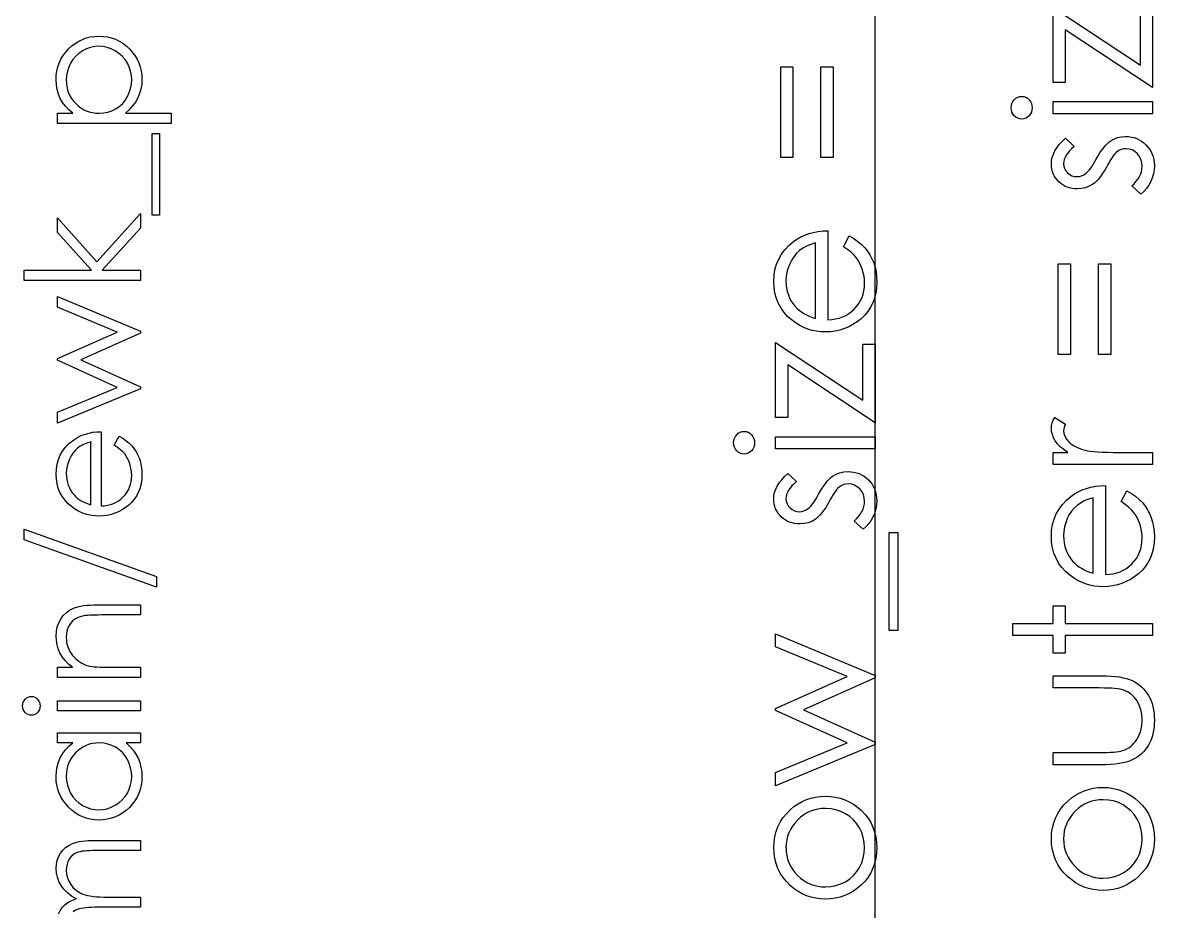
# Model space of a CAD drawing. Header units: millimetres. Extents: x -495 to 17, y 155 to 441.
# Drawn here: x -405.94 to -381.01, y 173.71 to 193.3 of the extents above; entities that cross this region are included whole.
import ezdxf

# ---------------------------------------------------------------- set-up
doc = ezdxf.new("R2010")
doc.units = ezdxf.units.MM

msp = doc.modelspace()

# ---------------------------------------------------------------- linework, layer by layer
at = {"color": 7, "linetype": 'Continuous'}
msp.add_line((-387.161, 164.056), (-387.161, 293.248), dxfattribs=at)
at = {"color": 7, "linetype": 'Continuous', "flags": 128}
for points in [[(-383.238, 191.979), (-383.238, 193.633), (-383.238, 193.633), (-381.315, 192.357), (-381.315, 192.357), (-381.315, 193.594), (-381.315, 193.594), (-381.046, 193.594), (-381.046, 193.594), (-381.046, 191.863), (-381.046, 191.863), (-382.969, 193.139), (-382.969, 193.139), (-382.969, 191.979), (-382.969, 191.979), (-383.238, 191.979)], [(-405.171, 191.075), (-405.171, 191.299), (-405.171, 191.299), (-404.833, 191.299), (-404.833, 191.299), (-404.922, 191.373), (-404.999, 191.452), (-405.063, 191.536), (-405.114, 191.625), (-405.153, 191.72), (-405.181, 191.821), (-405.197, 191.926), (-405.203, 192.037), (-405.203, 192.037), (-405.198, 192.135), (-405.186, 192.229), (-405.164, 192.319), (-405.134, 192.406), (-405.095, 192.489), (-405.048, 192.568), (-404.991, 192.644), (-404.927, 192.716), (-404.856, 192.782), (-404.782, 192.839), (-404.704, 192.888), (-404.623, 192.927), (-404.538, 192.958), (-404.45, 192.98), (-404.357, 192.993), (-404.262, 192.998), (-404.262, 192.998), (-404.165, 192.993), (-404.071, 192.98), (-403.982, 192.959), (-403.896, 192.928), (-403.813, 192.889), (-403.734, 192.841), (-403.66, 192.784), (-403.589, 192.719), (-403.524, 192.647), (-403.467, 192.572), (-403.42, 192.493), (-403.381, 192.411), (-403.351, 192.324), (-403.329, 192.235), (-403.316, 192.141), (-403.312, 192.044), (-403.312, 192.044), (-403.317, 191.936), (-403.334, 191.831), (-403.363, 191.731), (-403.403, 191.636), (-403.454, 191.545), (-403.517, 191.459), (-403.59, 191.377), (-403.675, 191.299), (-403.675, 191.299), (-402.671, 191.299), (-402.671, 191.299), (-402.671, 191.075), (-402.671, 191.075), (-405.171, 191.075)], [(-404.978, 192.035), (-404.975, 191.959), (-404.965, 191.886), (-404.949, 191.816), (-404.926, 191.749), (-404.897, 191.685), (-404.862, 191.624), (-404.819, 191.566), (-404.771, 191.512), (-404.717, 191.462), (-404.66, 191.419), (-404.6, 191.382), (-404.537, 191.352), (-404.471, 191.329), (-404.401, 191.313), (-404.329, 191.303), (-404.253, 191.299), (-404.253, 191.299), (-404.154, 191.305), (-404.06, 191.323), (-403.972, 191.352), (-403.888, 191.394), (-403.811, 191.447), (-403.743, 191.51), (-403.683, 191.583), (-403.631, 191.666), (-403.59, 191.756), (-403.56, 191.848), (-403.542, 191.942), (-403.536, 192.039), (-403.536, 192.039), (-403.542, 192.134), (-403.56, 192.226), (-403.59, 192.316), (-403.632, 192.402), (-403.684, 192.483), (-403.746, 192.555), (-403.819, 192.618), (-403.9, 192.672), (-403.987, 192.717), (-404.075, 192.749), (-404.167, 192.767), (-404.26, 192.774), (-404.26, 192.774), (-404.353, 192.768), (-404.445, 192.749), (-404.534, 192.718), (-404.62, 192.673), (-404.7, 192.619), (-404.771, 192.556), (-404.832, 192.485), (-404.884, 192.405), (-404.925, 192.318), (-404.955, 192.228), (-404.972, 192.134), (-404.978, 192.035)], [(-389.238, 192.325), (-388.969, 192.325), (-388.969, 192.325), (-388.969, 190.325), (-388.969, 190.325), (-389.238, 190.325), (-389.238, 190.325), (-389.238, 192.325)], [(-388.353, 192.325), (-388.084, 192.325), (-388.084, 192.325), (-388.084, 190.325), (-388.084, 190.325), (-388.353, 190.325), (-388.353, 190.325), (-388.353, 192.325)], [(-384.161, 191.42), (-384.157, 191.47), (-384.144, 191.516), (-384.123, 191.559), (-384.093, 191.597), (-384.058, 191.63), (-384.018, 191.652), (-383.975, 191.666), (-383.929, 191.671), (-383.929, 191.671), (-383.884, 191.666), (-383.842, 191.652), (-383.803, 191.63), (-383.767, 191.597), (-383.738, 191.559), (-383.716, 191.516), (-383.704, 191.47), (-383.7, 191.42), (-383.7, 191.42), (-383.704, 191.371), (-383.716, 191.326), (-383.738, 191.283), (-383.767, 191.244), (-383.803, 191.213), (-383.842, 191.19), (-383.884, 191.176), (-383.929, 191.171), (-383.929, 191.171), (-383.975, 191.176), (-384.018, 191.19), (-384.058, 191.213), (-384.093, 191.244), (-384.123, 191.283), (-384.144, 191.326), (-384.157, 191.371), (-384.161, 191.42)], [(-383.238, 191.286), (-383.238, 191.556), (-383.238, 191.556), (-381.046, 191.556), (-381.046, 191.556), (-381.046, 191.286), (-381.046, 191.286), (-383.238, 191.286)], [(-403.087, 189.056), (-403.087, 190.851), (-403.087, 190.851), (-402.927, 190.851), (-402.927, 190.851), (-402.927, 189.056), (-402.927, 189.056), (-403.087, 189.056)], [(-382.964, 190.748), (-382.776, 190.565), (-382.776, 190.565), (-382.831, 190.517), (-382.877, 190.469), (-382.917, 190.421), (-382.95, 190.374), (-382.975, 190.327), (-382.993, 190.28), (-383.004, 190.233), (-383.007, 190.187), (-383.007, 190.187), (-383.002, 190.13), (-382.985, 190.078), (-382.957, 190.029), (-382.919, 189.985), (-382.873, 189.949), (-382.823, 189.923), (-382.769, 189.907), (-382.712, 189.902), (-382.712, 189.902), (-382.66, 189.907), (-382.611, 189.92), (-382.561, 189.944), (-382.513, 189.976), (-382.513, 189.976), (-382.489, 189.997), (-382.463, 190.024), (-382.436, 190.055), (-382.409, 190.092), (-382.38, 190.134), (-382.35, 190.181), (-382.319, 190.232), (-382.287, 190.289), (-382.287, 190.289), (-382.248, 190.359), (-382.209, 190.423), (-382.169, 190.481), (-382.13, 190.533), (-382.093, 190.58), (-382.055, 190.621), (-382.017, 190.655), (-381.98, 190.684), (-381.98, 190.684), (-381.902, 190.729), (-381.819, 190.761), (-381.733, 190.78), (-381.641, 190.786), (-381.641, 190.786), (-381.576, 190.783), (-381.513, 190.775), (-381.453, 190.761), (-381.396, 190.741), (-381.341, 190.714), (-381.288, 190.683), (-381.239, 190.646), (-381.192, 190.603), (-381.148, 190.555), (-381.111, 190.505), (-381.079, 190.452), (-381.053, 190.396), (-381.033, 190.338), (-381.019, 190.276), (-381.01, 190.211), (-381.007, 190.144), (-381.007, 190.144), (-381.012, 190.053), (-381.027, 189.965), (-381.052, 189.878), (-381.087, 189.794), (-381.13, 189.714), (-381.18, 189.641), (-381.239, 189.576), (-381.304, 189.517), (-381.304, 189.517), (-381.507, 189.696), (-381.507, 189.696), (-381.453, 189.747), (-381.406, 189.8), (-381.367, 189.853), (-381.334, 189.907), (-381.309, 189.961), (-381.291, 190.017), (-381.28, 190.073), (-381.276, 190.13), (-381.276, 190.13), (-381.283, 190.208), (-381.303, 190.279), (-381.335, 190.345), (-381.382, 190.404), (-381.436, 190.454), (-381.496, 190.489), (-381.56, 190.51), (-381.629, 190.517), (-381.629, 190.517), (-381.686, 190.512), (-381.74, 190.499), (-381.791, 190.476), (-381.838, 190.443), (-381.838, 190.443), (-381.861, 190.422), (-381.886, 190.395), (-381.912, 190.362), (-381.939, 190.324), (-381.969, 190.279), (-381.999, 190.229), (-382.031, 190.173), (-382.064, 190.111), (-382.064, 190.111), (-382.102, 190.044), (-382.14, 189.983), (-382.178, 189.928), (-382.215, 189.877), (-382.252, 189.833), (-382.29, 189.794), (-382.327, 189.761), (-382.364, 189.733), (-382.364, 189.733), (-382.44, 189.689), (-382.522, 189.658), (-382.609, 189.639), (-382.701, 189.633), (-382.701, 189.633), (-382.762, 189.635), (-382.82, 189.642), (-382.875, 189.655), (-382.928, 189.672), (-382.978, 189.694), (-383.026, 189.721), (-383.071, 189.753), (-383.113, 189.789), (-383.151, 189.83), (-383.185, 189.874), (-383.213, 189.919), (-383.236, 189.967), (-383.254, 190.018), (-383.266, 190.072), (-383.274, 190.128), (-383.276, 190.187), (-383.276, 190.187), (-383.272, 190.256), (-383.257, 190.326), (-383.233, 190.396), (-383.198, 190.467), (-383.154, 190.536), (-383.101, 190.607), (-383.038, 190.678), (-382.965, 190.748)], [(-405.908, 187.613), (-405.908, 187.838), (-405.908, 187.838), (-404.426, 187.838), (-404.426, 187.838), (-405.171, 188.669), (-405.171, 188.669), (-405.171, 188.992), (-405.171, 188.992), (-404.305, 188.027), (-404.305, 188.027), (-403.344, 189.088), (-403.344, 189.088), (-403.344, 188.766), (-403.344, 188.766), (-404.186, 187.838), (-404.186, 187.838), (-403.344, 187.838), (-403.344, 187.838), (-403.344, 187.613), (-403.344, 187.613), (-405.908, 187.613)], [(-387.853, 188.355), (-387.728, 188.594), (-387.728, 188.594), (-387.627, 188.535), (-387.537, 188.472), (-387.457, 188.405), (-387.388, 188.333), (-387.326, 188.256), (-387.273, 188.176), (-387.228, 188.09), (-387.191, 188), (-387.161, 187.904), (-387.139, 187.803), (-387.127, 187.695), (-387.123, 187.582), (-387.123, 187.582), (-387.128, 187.455), (-387.144, 187.336), (-387.171, 187.225), (-387.209, 187.119), (-387.258, 187.022), (-387.317, 186.931), (-387.388, 186.847), (-387.469, 186.771), (-387.556, 186.702), (-387.647, 186.643), (-387.741, 186.593), (-387.837, 186.552), (-387.937, 186.52), (-388.038, 186.497), (-388.144, 186.484), (-388.251, 186.479), (-388.251, 186.479), (-388.352, 186.483), (-388.451, 186.494), (-388.546, 186.514), (-388.639, 186.542), (-388.73, 186.577), (-388.817, 186.621), (-388.901, 186.672), (-388.983, 186.731), (-388.983, 186.731), (-389.079, 186.815), (-389.162, 186.905), (-389.232, 187.002), (-389.29, 187.106), (-389.334, 187.216), (-389.366, 187.333), (-389.385, 187.457), (-389.392, 187.588), (-389.392, 187.588), (-389.385, 187.723), (-389.365, 187.851), (-389.331, 187.972), (-389.284, 188.085), (-389.224, 188.192), (-389.149, 188.292), (-389.061, 188.385), (-388.96, 188.471), (-388.96, 188.471), (-388.882, 188.526), (-388.799, 188.574), (-388.71, 188.615), (-388.618, 188.648), (-388.52, 188.674), (-388.418, 188.693), (-388.311, 188.705), (-388.2, 188.71), (-388.2, 188.71), (-388.2, 186.748), (-388.2, 186.748), (-388.113, 186.753), (-388.03, 186.765), (-387.951, 186.785), (-387.877, 186.811), (-387.806, 186.844), (-387.74, 186.883), (-387.677, 186.93), (-387.618, 186.984), (-387.566, 187.042), (-387.519, 187.104), (-387.48, 187.17), (-387.448, 187.239), (-387.424, 187.311), (-387.406, 187.387), (-387.395, 187.466), (-387.392, 187.548), (-387.392, 187.548), (-387.395, 187.628), (-387.404, 187.707), (-387.421, 187.785), (-387.444, 187.862), (-387.471, 187.936), (-387.503, 188.004), (-387.539, 188.066), (-387.579, 188.122), (-387.628, 188.177), (-387.69, 188.234), (-387.765, 188.294), (-387.853, 188.355)], [(-388.469, 188.44), (-388.575, 188.408), (-388.669, 188.369), (-388.754, 188.324), (-388.826, 188.273), (-388.889, 188.214), (-388.946, 188.145), (-388.997, 188.068), (-389.041, 187.982), (-389.076, 187.891), (-389.102, 187.797), (-389.117, 187.701), (-389.123, 187.602), (-389.123, 187.602), (-389.12, 187.521), (-389.11, 187.443), (-389.094, 187.368), (-389.071, 187.297), (-389.042, 187.227), (-389.007, 187.161), (-388.965, 187.098), (-388.917, 187.037), (-388.917, 187.037), (-388.877, 186.995), (-388.833, 186.956), (-388.784, 186.919), (-388.73, 186.886), (-388.672, 186.854), (-388.609, 186.826), (-388.541, 186.8), (-388.469, 186.776), (-388.469, 186.776), (-388.469, 188.44)], [(-383.122, 187.979), (-382.853, 187.979), (-382.853, 187.979), (-382.853, 185.979), (-382.853, 185.979), (-383.123, 185.979), (-383.123, 185.979), (-383.123, 187.979)], [(-382.238, 187.979), (-381.969, 187.979), (-381.969, 187.979), (-381.969, 185.979), (-381.969, 185.979), (-382.238, 185.979), (-382.238, 185.979), (-382.238, 187.979)], [(-405.171, 184.472), (-405.171, 184.713), (-405.171, 184.713), (-403.857, 185.258), (-403.857, 185.258), (-405.171, 185.854), (-405.171, 185.854), (-405.171, 185.892), (-405.171, 185.892), (-403.857, 186.476), (-403.857, 186.476), (-405.171, 187.025), (-405.171, 187.025), (-405.171, 187.261), (-405.171, 187.261), (-403.344, 186.497), (-403.344, 186.497), (-403.344, 186.451), (-403.344, 186.451), (-404.658, 185.867), (-404.658, 185.867), (-403.344, 185.271), (-403.344, 185.271), (-403.344, 185.229), (-403.344, 185.229), (-405.171, 184.472)], [(-389.353, 184.594), (-389.353, 186.248), (-389.353, 186.248), (-387.43, 184.973), (-387.43, 184.973), (-387.43, 186.21), (-387.43, 186.21), (-387.161, 186.21), (-387.161, 186.21), (-387.161, 184.479), (-387.161, 184.479), (-389.084, 185.755), (-389.084, 185.755), (-389.084, 184.594), (-389.084, 184.594), (-389.353, 184.594)], [(-383.238, 183.556), (-383.238, 183.825), (-383.238, 183.825), (-382.915, 183.825), (-382.915, 183.825), (-383.004, 183.886), (-383.08, 183.949), (-383.142, 184.014), (-383.192, 184.08), (-383.229, 184.148), (-383.255, 184.217), (-383.271, 184.288), (-383.276, 184.36), (-383.276, 184.36), (-383.272, 184.416), (-383.258, 184.473), (-383.234, 184.533), (-383.201, 184.594), (-383.201, 184.594), (-382.968, 184.446), (-382.968, 184.446), (-382.985, 184.407), (-382.998, 184.371), (-383.005, 184.338), (-383.007, 184.309), (-383.007, 184.309), (-383, 184.244), (-382.978, 184.181), (-382.943, 184.119), (-382.892, 184.058), (-382.862, 184.028), (-382.827, 184), (-382.788, 183.975), (-382.745, 183.951), (-382.699, 183.929), (-382.648, 183.908), (-382.593, 183.89), (-382.535, 183.873), (-382.535, 183.873), (-382.483, 183.862), (-382.418, 183.852), (-382.342, 183.844), (-382.254, 183.837), (-382.154, 183.832), (-382.041, 183.828), (-381.918, 183.826), (-381.782, 183.825), (-381.782, 183.825), (-381.046, 183.825), (-381.046, 183.825), (-381.046, 183.556), (-381.046, 183.556), (-383.238, 183.556)], [(-403.921, 183.985), (-403.816, 184.184), (-403.816, 184.184), (-403.732, 184.135), (-403.657, 184.082), (-403.591, 184.026), (-403.533, 183.966), (-403.482, 183.902), (-403.437, 183.835), (-403.399, 183.764), (-403.368, 183.689), (-403.344, 183.609), (-403.326, 183.524), (-403.315, 183.435), (-403.312, 183.34), (-403.312, 183.34), (-403.316, 183.235), (-403.33, 183.136), (-403.352, 183.043), (-403.384, 182.955), (-403.424, 182.874), (-403.474, 182.798), (-403.533, 182.728), (-403.6, 182.664), (-403.673, 182.607), (-403.749, 182.558), (-403.827, 182.516), (-403.907, 182.482), (-403.99, 182.455), (-404.075, 182.436), (-404.163, 182.425), (-404.252, 182.421), (-404.252, 182.421), (-404.336, 182.425), (-404.419, 182.434), (-404.498, 182.451), (-404.576, 182.474), (-404.651, 182.503), (-404.724, 182.539), (-404.794, 182.582), (-404.862, 182.631), (-404.862, 182.631), (-404.942, 182.701), (-405.011, 182.776), (-405.07, 182.857), (-405.118, 182.943), (-405.155, 183.036), (-405.181, 183.133), (-405.197, 183.236), (-405.203, 183.346), (-405.203, 183.346), (-405.197, 183.458), (-405.18, 183.564), (-405.152, 183.665), (-405.113, 183.76), (-405.063, 183.849), (-405, 183.932), (-404.927, 184.01), (-404.843, 184.081), (-404.843, 184.081), (-404.778, 184.127), (-404.708, 184.167), (-404.635, 184.201), (-404.558, 184.228), (-404.477, 184.251), (-404.391, 184.267), (-404.302, 184.276), (-404.209, 184.28), (-404.209, 184.28), (-404.209, 182.645), (-404.209, 182.645), (-404.137, 182.65), (-404.068, 182.66), (-404.002, 182.676), (-403.94, 182.698), (-403.882, 182.725), (-403.826, 182.758), (-403.774, 182.797), (-403.725, 182.842), (-403.681, 182.891), (-403.642, 182.942), (-403.61, 182.997), (-403.583, 183.055), (-403.563, 183.115), (-403.548, 183.178), (-403.539, 183.243), (-403.536, 183.312), (-403.536, 183.312), (-403.539, 183.379), (-403.547, 183.445), (-403.56, 183.51), (-403.579, 183.574), (-403.602, 183.636), (-403.629, 183.692), (-403.659, 183.744), (-403.692, 183.791), (-403.733, 183.836), (-403.785, 183.884), (-403.847, 183.934), (-403.921, 183.985)], [(-390.276, 184.035), (-390.272, 184.085), (-390.26, 184.131), (-390.238, 184.174), (-390.209, 184.213), (-390.173, 184.245), (-390.133, 184.268), (-390.091, 184.282), (-390.044, 184.286), (-390.044, 184.286), (-389.999, 184.282), (-389.957, 184.268), (-389.918, 184.245), (-389.883, 184.213), (-389.853, 184.174), (-389.832, 184.131), (-389.819, 184.085), (-389.815, 184.035), (-389.815, 184.035), (-389.819, 183.986), (-389.832, 183.941), (-389.853, 183.898), (-389.883, 183.86), (-389.918, 183.828), (-389.957, 183.805), (-389.999, 183.791), (-390.044, 183.786), (-390.044, 183.786), (-390.091, 183.791), (-390.133, 183.805), (-390.173, 183.828), (-390.209, 183.86), (-390.238, 183.898), (-390.26, 183.941), (-390.272, 183.986), (-390.276, 184.035)], [(-404.433, 184.056), (-404.522, 184.029), (-404.601, 183.997), (-404.671, 183.959), (-404.731, 183.916), (-404.784, 183.867), (-404.831, 183.81), (-404.874, 183.746), (-404.91, 183.674), (-404.94, 183.598), (-404.961, 183.519), (-404.974, 183.439), (-404.978, 183.357), (-404.978, 183.357), (-404.976, 183.29), (-404.968, 183.225), (-404.954, 183.162), (-404.935, 183.103), (-404.911, 183.045), (-404.882, 182.989), (-404.847, 182.937), (-404.807, 182.886), (-404.807, 182.886), (-404.774, 182.851), (-404.737, 182.819), (-404.696, 182.788), (-404.651, 182.76), (-404.603, 182.734), (-404.55, 182.71), (-404.494, 182.689), (-404.434, 182.669), (-404.434, 182.669), (-404.434, 184.056)], [(-389.353, 183.902), (-389.353, 184.171), (-389.353, 184.171), (-387.161, 184.171), (-387.161, 184.171), (-387.161, 183.902), (-387.161, 183.902), (-389.353, 183.902)], [(-389.08, 183.363), (-388.892, 183.181), (-388.892, 183.181), (-388.946, 183.133), (-388.993, 183.085), (-389.032, 183.036), (-389.065, 182.99), (-389.09, 182.942), (-389.108, 182.895), (-389.119, 182.848), (-389.123, 182.802), (-389.123, 182.802), (-389.117, 182.746), (-389.1, 182.693), (-389.073, 182.645), (-389.034, 182.601), (-388.988, 182.564), (-388.938, 182.538), (-388.885, 182.523), (-388.828, 182.517), (-388.828, 182.517), (-388.776, 182.522), (-388.726, 182.536), (-388.677, 182.559), (-388.629, 182.592), (-388.629, 182.592), (-388.604, 182.613), (-388.578, 182.639), (-388.552, 182.67), (-388.524, 182.707), (-388.495, 182.749), (-388.465, 182.796), (-388.435, 182.848), (-388.403, 182.905), (-388.403, 182.905), (-388.363, 182.975), (-388.324, 183.038), (-388.285, 183.097), (-388.246, 183.149), (-388.208, 183.195), (-388.17, 183.236), (-388.132, 183.271), (-388.095, 183.3), (-388.095, 183.3), (-388.017, 183.344), (-387.935, 183.377), (-387.848, 183.395), (-387.756, 183.402), (-387.756, 183.402), (-387.691, 183.399), (-387.629, 183.39), (-387.569, 183.376), (-387.511, 183.356), (-387.456, 183.33), (-387.404, 183.298), (-387.355, 183.261), (-387.307, 183.218), (-387.264, 183.17), (-387.227, 183.121), (-387.195, 183.068), (-387.169, 183.012), (-387.148, 182.953), (-387.134, 182.891), (-387.126, 182.827), (-387.123, 182.759), (-387.123, 182.759), (-387.127, 182.669), (-387.142, 182.58), (-387.167, 182.494), (-387.202, 182.409), (-387.245, 182.329), (-387.296, 182.256), (-387.354, 182.191), (-387.419, 182.133), (-387.419, 182.133), (-387.623, 182.311), (-387.623, 182.311), (-387.569, 182.363), (-387.522, 182.415), (-387.482, 182.469), (-387.45, 182.522), (-387.424, 182.577), (-387.406, 182.633), (-387.395, 182.689), (-387.392, 182.746), (-387.392, 182.746), (-387.398, 182.823), (-387.418, 182.895), (-387.451, 182.96), (-387.497, 183.02), (-387.552, 183.069), (-387.611, 183.104), (-387.675, 183.125), (-387.745, 183.133), (-387.745, 183.133), (-387.802, 183.128), (-387.855, 183.114), (-387.906, 183.091), (-387.954, 183.059), (-387.954, 183.059), (-387.977, 183.038), (-388.001, 183.011), (-388.028, 182.978), (-388.055, 182.939), (-388.084, 182.895), (-388.114, 182.844), (-388.146, 182.788), (-388.18, 182.726), (-388.18, 182.726), (-388.218, 182.66), (-388.255, 182.598), (-388.293, 182.543), (-388.331, 182.493), (-388.368, 182.448), (-388.405, 182.41), (-388.442, 182.376), (-388.479, 182.348), (-388.479, 182.348), (-388.555, 182.304), (-388.637, 182.273), (-388.724, 182.254), (-388.817, 182.248), (-388.817, 182.248), (-388.877, 182.25), (-388.935, 182.258), (-388.99, 182.27), (-389.043, 182.287), (-389.094, 182.309), (-389.141, 182.336), (-389.186, 182.368), (-389.228, 182.405), (-389.267, 182.446), (-389.3, 182.489), (-389.328, 182.535), (-389.351, 182.583), (-389.369, 182.634), (-389.382, 182.687), (-389.389, 182.743), (-389.392, 182.802), (-389.392, 182.802), (-389.387, 182.872), (-389.373, 182.942), (-389.348, 183.012), (-389.314, 183.082), (-389.27, 183.152), (-389.216, 183.222), (-389.153, 183.293), (-389.08, 183.363)], [(-381.738, 182.74), (-381.612, 182.979), (-381.612, 182.979), (-381.512, 182.92), (-381.422, 182.857), (-381.342, 182.789), (-381.272, 182.717), (-381.211, 182.641), (-381.158, 182.561), (-381.112, 182.475), (-381.075, 182.384), (-381.046, 182.289), (-381.024, 182.187), (-381.011, 182.08), (-381.007, 181.966), (-381.007, 181.966), (-381.013, 181.84), (-381.029, 181.721), (-381.056, 181.609), (-381.094, 181.504), (-381.142, 181.407), (-381.202, 181.316), (-381.272, 181.232), (-381.353, 181.155), (-381.441, 181.087), (-381.532, 181.027), (-381.626, 180.978), (-381.722, 180.937), (-381.822, 180.904), (-381.923, 180.881), (-382.028, 180.868), (-382.136, 180.863), (-382.136, 180.863), (-382.237, 180.868), (-382.335, 180.879), (-382.431, 180.899), (-382.524, 180.926), (-382.614, 180.962), (-382.701, 181.005), (-382.786, 181.057), (-382.868, 181.116), (-382.868, 181.116), (-382.963, 181.199), (-383.046, 181.289), (-383.117, 181.386), (-383.174, 181.49), (-383.219, 181.601), (-383.251, 181.718), (-383.27, 181.842), (-383.276, 181.973), (-383.276, 181.973), (-383.27, 182.107), (-383.249, 182.235), (-383.216, 182.356), (-383.168, 182.47), (-383.108, 182.577), (-383.034, 182.676), (-382.946, 182.77), (-382.845, 182.856), (-382.845, 182.856), (-382.766, 182.911), (-382.683, 182.958), (-382.595, 182.999), (-382.502, 183.032), (-382.405, 183.059), (-382.303, 183.078), (-382.196, 183.089), (-382.084, 183.094), (-382.084, 183.094), (-382.084, 181.133), (-382.084, 181.133), (-381.998, 181.138), (-381.915, 181.15), (-381.836, 181.169), (-381.761, 181.196), (-381.691, 181.228), (-381.624, 181.268), (-381.562, 181.315), (-381.503, 181.368), (-381.45, 181.427), (-381.404, 181.489), (-381.365, 181.554), (-381.333, 181.624), (-381.308, 181.696), (-381.291, 181.771), (-381.28, 181.85), (-381.276, 181.933), (-381.276, 181.933), (-381.279, 182.013), (-381.289, 182.092), (-381.305, 182.17), (-381.328, 182.247), (-381.356, 182.321), (-381.388, 182.389), (-381.424, 182.451), (-381.464, 182.507), (-381.513, 182.562), (-381.575, 182.619), (-381.65, 182.678), (-381.738, 182.74)], [(-382.353, 182.825), (-382.46, 182.793), (-382.554, 182.754), (-382.638, 182.709), (-382.71, 182.657), (-382.774, 182.598), (-382.831, 182.53), (-382.882, 182.453), (-382.925, 182.367), (-382.961, 182.276), (-382.987, 182.181), (-383.002, 182.085), (-383.007, 181.987), (-383.007, 181.987), (-383.004, 181.906), (-382.995, 181.828), (-382.978, 181.753), (-382.956, 181.681), (-382.927, 181.612), (-382.892, 181.545), (-382.85, 181.482), (-382.802, 181.422), (-382.802, 181.422), (-382.762, 181.38), (-382.718, 181.341), (-382.669, 181.304), (-382.615, 181.27), (-382.556, 181.239), (-382.493, 181.21), (-382.426, 181.184), (-382.353, 181.161), (-382.353, 181.161), (-382.353, 182.825)], [(-405.908, 182.133), (-402.991, 181.087), (-402.991, 181.087), (-402.991, 180.851), (-402.991, 180.851), (-405.908, 181.896), (-405.908, 181.896), (-405.908, 182.133)], [(-386.853, 179.902), (-386.853, 182.056), (-386.853, 182.056), (-386.661, 182.056), (-386.661, 182.056), (-386.661, 179.902), (-386.661, 179.902), (-386.853, 179.902)], [(-405.171, 178.863), (-405.171, 179.088), (-405.171, 179.088), (-404.841, 179.088), (-404.841, 179.088), (-404.929, 179.161), (-405.004, 179.238), (-405.067, 179.32), (-405.117, 179.405), (-405.154, 179.493), (-405.181, 179.586), (-405.197, 179.683), (-405.203, 179.783), (-405.203, 179.783), (-405.196, 179.884), (-405.177, 179.979), (-405.145, 180.068), (-405.1, 180.151), (-405.044, 180.227), (-404.978, 180.292), (-404.905, 180.346), (-404.822, 180.389), (-404.775, 180.407), (-404.722, 180.423), (-404.663, 180.436), (-404.598, 180.447), (-404.527, 180.455), (-404.45, 180.461), (-404.366, 180.465), (-404.277, 180.466), (-404.277, 180.466), (-403.344, 180.466), (-403.344, 180.466), (-403.344, 180.242), (-403.344, 180.242), (-404.203, 180.242), (-404.203, 180.242), (-404.278, 180.241), (-404.346, 180.24), (-404.407, 180.238), (-404.463, 180.235), (-404.512, 180.231), (-404.554, 180.227), (-404.59, 180.221), (-404.619, 180.215), (-404.619, 180.215), (-404.703, 180.19), (-404.776, 180.154), (-404.838, 180.109), (-404.888, 180.054), (-404.928, 179.99), (-404.956, 179.917), (-404.973, 179.835), (-404.978, 179.744), (-404.978, 179.744), (-404.976, 179.69), (-404.97, 179.637), (-404.959, 179.586), (-404.943, 179.536), (-404.924, 179.487), (-404.9, 179.44), (-404.872, 179.395), (-404.839, 179.351), (-404.803, 179.309), (-404.766, 179.272), (-404.726, 179.237), (-404.683, 179.207), (-404.639, 179.18), (-404.593, 179.157), (-404.545, 179.138), (-404.495, 179.122), (-404.495, 179.122), (-404.458, 179.114), (-404.414, 179.107), (-404.363, 179.101), (-404.305, 179.096), (-404.24, 179.093), (-404.169, 179.09), (-404.09, 179.088), (-404.004, 179.088), (-404.004, 179.088), (-403.344, 179.088), (-403.344, 179.088), (-403.344, 178.863), (-403.344, 178.863), (-405.171, 178.863)], [(-384.122, 179.786), (-384.123, 180.056), (-384.123, 180.056), (-383.238, 180.056), (-383.238, 180.056), (-383.238, 180.44), (-383.238, 180.44), (-382.969, 180.44), (-382.969, 180.44), (-382.969, 180.056), (-382.969, 180.056), (-381.046, 180.056), (-381.046, 180.056), (-381.046, 179.786), (-381.046, 179.786), (-382.969, 179.786), (-382.969, 179.786), (-382.969, 179.402), (-382.969, 179.402), (-383.238, 179.402), (-383.238, 179.402), (-383.238, 179.786), (-383.238, 179.786), (-384.123, 179.786)], [(-389.353, 176.479), (-389.353, 176.768), (-389.353, 176.768), (-387.776, 177.421), (-387.776, 177.421), (-389.353, 178.137), (-389.353, 178.137), (-389.353, 178.183), (-389.353, 178.183), (-387.776, 178.883), (-387.776, 178.883), (-389.353, 179.542), (-389.353, 179.542), (-389.353, 179.825), (-389.353, 179.825), (-387.161, 178.908), (-387.161, 178.908), (-387.161, 178.853), (-387.161, 178.853), (-388.738, 178.152), (-388.738, 178.152), (-387.161, 177.437), (-387.161, 177.437), (-387.161, 177.387), (-387.161, 177.387), (-389.353, 176.479)], [(-383.238, 176.94), (-383.238, 177.21), (-383.238, 177.21), (-382.221, 177.21), (-382.221, 177.21), (-382.132, 177.21), (-382.05, 177.212), (-381.975, 177.216), (-381.907, 177.22), (-381.847, 177.226), (-381.793, 177.234), (-381.748, 177.242), (-381.709, 177.252), (-381.709, 177.252), (-381.66, 177.27), (-381.614, 177.291), (-381.57, 177.317), (-381.529, 177.345), (-381.491, 177.377), (-381.456, 177.413), (-381.422, 177.452), (-381.392, 177.496), (-381.342, 177.59), (-381.305, 177.693), (-381.284, 177.805), (-381.276, 177.925), (-381.276, 177.925), (-381.284, 178.045), (-381.305, 178.156), (-381.34, 178.257), (-381.389, 178.348), (-381.45, 178.428), (-381.52, 178.495), (-381.599, 178.548), (-381.687, 178.588), (-381.687, 178.588), (-381.723, 178.598), (-381.767, 178.607), (-381.821, 178.615), (-381.883, 178.622), (-381.955, 178.627), (-382.035, 178.63), (-382.124, 178.632), (-382.221, 178.633), (-382.221, 178.633), (-383.238, 178.633), (-383.238, 178.633), (-383.238, 178.902), (-383.238, 178.902), (-382.171, 178.902), (-382.171, 178.902), (-382.062, 178.9), (-381.96, 178.895), (-381.864, 178.887), (-381.776, 178.875), (-381.695, 178.86), (-381.621, 178.841), (-381.553, 178.819), (-381.493, 178.794), (-381.438, 178.765), (-381.385, 178.733), (-381.336, 178.697), (-381.29, 178.658), (-381.247, 178.616), (-381.207, 178.57), (-381.17, 178.521), (-381.136, 178.468), (-381.106, 178.412), (-381.08, 178.353), (-381.058, 178.289), (-381.04, 178.223), (-381.025, 178.153), (-381.015, 178.08), (-381.009, 178.003), (-381.007, 177.923), (-381.007, 177.923), (-381.009, 177.843), (-381.015, 177.766), (-381.025, 177.693), (-381.04, 177.622), (-381.058, 177.556), (-381.08, 177.493), (-381.106, 177.433), (-381.136, 177.376), (-381.17, 177.323), (-381.207, 177.273), (-381.247, 177.227), (-381.29, 177.184), (-381.337, 177.145), (-381.387, 177.11), (-381.44, 177.077), (-381.496, 177.048), (-381.557, 177.023), (-381.626, 177.001), (-381.702, 176.982), (-381.785, 176.967), (-381.876, 176.955), (-381.973, 176.947), (-382.078, 176.942), (-382.191, 176.94), (-382.191, 176.94), (-383.238, 176.94)], [(-405.94, 178.237), (-405.936, 178.279), (-405.926, 178.318), (-405.908, 178.353), (-405.883, 178.385), (-405.854, 178.412), (-405.821, 178.431), (-405.785, 178.443), (-405.747, 178.447), (-405.747, 178.447), (-405.709, 178.443), (-405.674, 178.431), (-405.641, 178.412), (-405.612, 178.385), (-405.587, 178.353), (-405.569, 178.318), (-405.559, 178.279), (-405.555, 178.237), (-405.555, 178.237), (-405.559, 178.196), (-405.569, 178.159), (-405.587, 178.123), (-405.612, 178.091), (-405.641, 178.065), (-405.674, 178.046), (-405.709, 178.034), (-405.747, 178.03), (-405.747, 178.03), (-405.785, 178.034), (-405.821, 178.046), (-405.854, 178.065), (-405.883, 178.091), (-405.908, 178.123), (-405.926, 178.159), (-405.936, 178.196), (-405.94, 178.237)], [(-405.171, 178.126), (-405.171, 178.351), (-405.171, 178.351), (-403.344, 178.351), (-403.344, 178.351), (-403.344, 178.126), (-403.344, 178.126), (-405.171, 178.126)], [(-405.171, 177.645), (-403.344, 177.645), (-403.344, 177.645), (-403.344, 177.421), (-403.344, 177.421), (-403.66, 177.421), (-403.66, 177.421), (-403.576, 177.343), (-403.503, 177.262), (-403.443, 177.175), (-403.395, 177.084), (-403.359, 176.988), (-403.333, 176.888), (-403.317, 176.784), (-403.312, 176.675), (-403.312, 176.675), (-403.316, 176.578), (-403.329, 176.485), (-403.351, 176.395), (-403.381, 176.309), (-403.42, 176.227), (-403.467, 176.148), (-403.524, 176.073), (-403.589, 176.001), (-403.66, 175.936), (-403.734, 175.879), (-403.813, 175.832), (-403.896, 175.792), (-403.982, 175.761), (-404.071, 175.74), (-404.165, 175.727), (-404.262, 175.722), (-404.262, 175.722), (-404.357, 175.727), (-404.45, 175.74), (-404.538, 175.762), (-404.623, 175.793), (-404.704, 175.833), (-404.782, 175.881), (-404.856, 175.938), (-404.927, 176.004), (-404.991, 176.076), (-405.048, 176.152), (-405.095, 176.231), (-405.134, 176.314), (-405.164, 176.401), (-405.186, 176.491), (-405.198, 176.585), (-405.203, 176.682), (-405.203, 176.682), (-405.197, 176.794), (-405.181, 176.9), (-405.153, 177), (-405.114, 177.096), (-405.063, 177.185), (-404.999, 177.27), (-404.922, 177.348), (-404.833, 177.421), (-404.833, 177.421), (-405.171, 177.421), (-405.171, 177.421), (-405.171, 177.645)], [(-404.978, 176.685), (-404.972, 176.587), (-404.955, 176.493), (-404.925, 176.402), (-404.884, 176.316), (-404.832, 176.236), (-404.771, 176.164), (-404.7, 176.101), (-404.62, 176.046), (-404.534, 176.003), (-404.445, 175.972), (-404.353, 175.953), (-404.26, 175.947), (-404.26, 175.947), (-404.167, 175.953), (-404.075, 175.972), (-403.987, 176.003), (-403.9, 176.047), (-403.819, 176.102), (-403.746, 176.166), (-403.684, 176.238), (-403.632, 176.318), (-403.59, 176.405), (-403.56, 176.495), (-403.542, 176.587), (-403.536, 176.683), (-403.536, 176.683), (-403.542, 176.78), (-403.56, 176.875), (-403.59, 176.966), (-403.631, 177.055), (-403.683, 177.138), (-403.743, 177.211), (-403.811, 177.273), (-403.888, 177.326), (-403.972, 177.367), (-404.06, 177.398), (-404.154, 177.415), (-404.253, 177.421), (-404.253, 177.421), (-404.329, 177.418), (-404.401, 177.408), (-404.471, 177.391), (-404.537, 177.368), (-404.6, 177.338), (-404.66, 177.301), (-404.717, 177.258), (-404.771, 177.208), (-404.819, 177.154), (-404.862, 177.096), (-404.897, 177.035), (-404.926, 176.971), (-404.949, 176.904), (-404.965, 176.834), (-404.975, 176.761), (-404.978, 176.685)], [(-383.276, 175.307), (-383.271, 175.43), (-383.254, 175.547), (-383.225, 175.66), (-383.186, 175.767), (-383.135, 175.868), (-383.073, 175.964), (-383, 176.054), (-382.915, 176.14), (-382.915, 176.14), (-382.831, 176.21), (-382.743, 176.271), (-382.651, 176.323), (-382.556, 176.365), (-382.456, 176.398), (-382.353, 176.422), (-382.246, 176.436), (-382.136, 176.44), (-382.136, 176.44), (-382.025, 176.436), (-381.917, 176.42), (-381.813, 176.396), (-381.712, 176.361), (-381.615, 176.317), (-381.522, 176.262), (-381.432, 176.198), (-381.346, 176.123), (-381.266, 176.041), (-381.198, 175.953), (-381.139, 175.86), (-381.092, 175.761), (-381.055, 175.655), (-381.028, 175.545), (-381.013, 175.429), (-381.007, 175.307), (-381.007, 175.307), (-381.013, 175.184), (-381.028, 175.068), (-381.055, 174.957), (-381.092, 174.852), (-381.139, 174.752), (-381.198, 174.658), (-381.266, 174.571), (-381.346, 174.488), (-381.432, 174.414), (-381.522, 174.35), (-381.615, 174.295), (-381.712, 174.25), (-381.813, 174.216), (-381.917, 174.191), (-382.025, 174.176), (-382.136, 174.171), (-382.136, 174.171), (-382.246, 174.176), (-382.353, 174.19), (-382.456, 174.213), (-382.554, 174.246), (-382.65, 174.288), (-382.742, 174.34), (-382.829, 174.401), (-382.913, 174.472), (-382.913, 174.472), (-382.999, 174.557), (-383.072, 174.648), (-383.135, 174.744), (-383.186, 174.846), (-383.225, 174.953), (-383.254, 175.065), (-383.271, 175.184), (-383.276, 175.307)], [(-389.392, 175.115), (-389.386, 175.238), (-389.369, 175.355), (-389.341, 175.467), (-389.302, 175.574), (-389.251, 175.675), (-389.189, 175.771), (-389.115, 175.862), (-389.031, 175.948), (-389.031, 175.948), (-388.947, 176.018), (-388.858, 176.079), (-388.767, 176.131), (-388.671, 176.173), (-388.572, 176.206), (-388.469, 176.229), (-388.362, 176.243), (-388.251, 176.248), (-388.251, 176.248), (-388.14, 176.243), (-388.032, 176.228), (-387.928, 176.204), (-387.828, 176.169), (-387.731, 176.124), (-387.637, 176.07), (-387.547, 176.005), (-387.461, 175.931), (-387.382, 175.848), (-387.313, 175.761), (-387.255, 175.667), (-387.207, 175.568), (-387.17, 175.463), (-387.144, 175.353), (-387.128, 175.237), (-387.123, 175.115), (-387.123, 175.115), (-387.128, 174.992), (-387.144, 174.875), (-387.17, 174.765), (-387.207, 174.66), (-387.255, 174.56), (-387.313, 174.466), (-387.382, 174.378), (-387.461, 174.296), (-387.547, 174.222), (-387.637, 174.157), (-387.731, 174.103), (-387.828, 174.058), (-387.928, 174.023), (-388.032, 173.999), (-388.14, 173.984), (-388.251, 173.979), (-388.251, 173.979), (-388.361, 173.984), (-388.468, 173.997), (-388.571, 174.021), (-388.669, 174.054), (-388.765, 174.096), (-388.857, 174.148), (-388.945, 174.209), (-389.029, 174.279), (-389.029, 174.279), (-389.114, 174.365), (-389.188, 174.455), (-389.25, 174.551), (-389.301, 174.654), (-389.341, 174.761), (-389.369, 174.873), (-389.386, 174.991), (-389.392, 175.115)], [(-383.007, 175.306), (-383.003, 175.219), (-382.991, 175.134), (-382.971, 175.053), (-382.944, 174.976), (-382.907, 174.901), (-382.864, 174.829), (-382.812, 174.761), (-382.752, 174.695), (-382.686, 174.636), (-382.617, 174.584), (-382.545, 174.54), (-382.469, 174.504), (-382.391, 174.476), (-382.308, 174.457), (-382.223, 174.445), (-382.134, 174.44), (-382.134, 174.44), (-382.019, 174.448), (-381.908, 174.469), (-381.801, 174.506), (-381.698, 174.556), (-381.603, 174.619), (-381.519, 174.693), (-381.447, 174.777), (-381.386, 174.871), (-381.338, 174.972), (-381.304, 175.079), (-381.283, 175.19), (-381.276, 175.306), (-381.276, 175.306), (-381.283, 175.422), (-381.304, 175.533), (-381.338, 175.639), (-381.386, 175.74), (-381.447, 175.834), (-381.519, 175.918), (-381.603, 175.991), (-381.698, 176.054), (-381.801, 176.106), (-381.908, 176.142), (-382.019, 176.164), (-382.134, 176.171), (-382.134, 176.171), (-382.223, 176.167), (-382.308, 176.155), (-382.391, 176.135), (-382.469, 176.107), (-382.545, 176.071), (-382.617, 176.027), (-382.686, 175.975), (-382.752, 175.915), (-382.812, 175.85), (-382.864, 175.781), (-382.907, 175.71), (-382.944, 175.635), (-382.971, 175.557), (-382.991, 175.476), (-383.003, 175.392), (-383.007, 175.306)], [(-389.122, 175.113), (-389.118, 175.026), (-389.106, 174.942), (-389.087, 174.861), (-389.059, 174.783), (-389.023, 174.708), (-388.979, 174.637), (-388.927, 174.568), (-388.867, 174.503), (-388.802, 174.443), (-388.733, 174.392), (-388.66, 174.348), (-388.585, 174.312), (-388.506, 174.284), (-388.424, 174.264), (-388.338, 174.252), (-388.249, 174.248), (-388.249, 174.248), (-388.135, 174.255), (-388.023, 174.277), (-387.916, 174.314), (-387.814, 174.364), (-387.719, 174.427), (-387.635, 174.501), (-387.563, 174.585), (-387.502, 174.678), (-387.454, 174.78), (-387.419, 174.886), (-387.398, 174.997), (-387.392, 175.113), (-387.392, 175.113), (-387.398, 175.229), (-387.419, 175.341), (-387.454, 175.446), (-387.502, 175.548), (-387.563, 175.642), (-387.635, 175.726), (-387.719, 175.799), (-387.814, 175.862), (-387.916, 175.913), (-388.023, 175.95), (-388.135, 175.972), (-388.249, 175.979), (-388.249, 175.979), (-388.338, 175.975), (-388.424, 175.963), (-388.506, 175.943), (-388.585, 175.915), (-388.66, 175.879), (-388.733, 175.835), (-388.802, 175.783), (-388.867, 175.723), (-388.927, 175.657), (-388.979, 175.589), (-389.023, 175.517), (-389.059, 175.443), (-389.087, 175.365), (-389.106, 175.284), (-389.118, 175.2), (-389.123, 175.113)], [(-405.15, 173.657), (-405.122, 173.715), (-405.089, 173.766), (-405.052, 173.813), (-405.011, 173.853), (-404.963, 173.89), (-404.905, 173.924), (-404.838, 173.956), (-404.762, 173.985), (-404.762, 173.985), (-404.814, 174.015), (-404.863, 174.047), (-404.909, 174.081), (-404.952, 174.117), (-404.991, 174.154), (-405.028, 174.193), (-405.061, 174.234), (-405.091, 174.278), (-405.14, 174.367), (-405.175, 174.46), (-405.196, 174.555), (-405.203, 174.655), (-405.203, 174.655), (-405.197, 174.747), (-405.179, 174.833), (-405.15, 174.914), (-405.108, 174.989), (-405.056, 175.056), (-404.994, 175.115), (-404.923, 175.164), (-404.843, 175.204), (-404.798, 175.22), (-404.748, 175.234), (-404.691, 175.246), (-404.63, 175.256), (-404.564, 175.264), (-404.493, 175.269), (-404.416, 175.273), (-404.333, 175.274), (-404.333, 175.274), (-403.344, 175.274), (-403.344, 175.274), (-403.344, 175.049), (-403.344, 175.049), (-404.334, 175.049), (-404.334, 175.049), (-404.404, 175.049), (-404.469, 175.047), (-404.528, 175.043), (-404.581, 175.039), (-404.628, 175.033), (-404.67, 175.025), (-404.706, 175.017), (-404.736, 175.007), (-404.788, 174.982), (-404.835, 174.949), (-404.876, 174.909), (-404.912, 174.861), (-404.941, 174.808), (-404.962, 174.749), (-404.974, 174.685), (-404.978, 174.616), (-404.978, 174.616), (-404.972, 174.531), (-404.953, 174.451), (-404.922, 174.373), (-404.878, 174.3), (-404.824, 174.232), (-404.762, 174.175), (-404.69, 174.128), (-404.611, 174.09), (-404.566, 174.074), (-404.514, 174.061), (-404.455, 174.05), (-404.388, 174.04), (-404.316, 174.033), (-404.236, 174.028), (-404.149, 174.025), (-404.054, 174.024), (-404.054, 174.024), (-403.344, 174.024), (-403.344, 174.024), (-403.344, 173.799), (-403.344, 173.799), (-404.273, 173.799), (-404.273, 173.799), (-404.351, 173.799), (-404.424, 173.797), (-404.49, 173.793), (-404.549, 173.789), (-404.601, 173.783), (-404.647, 173.776), (-404.686, 173.767), (-404.719, 173.757), (-404.775, 173.733), (-404.825, 173.7)]]:
    msp.add_lwpolyline(points, dxfattribs=at)

doc.saveas('drawing.dxf')
